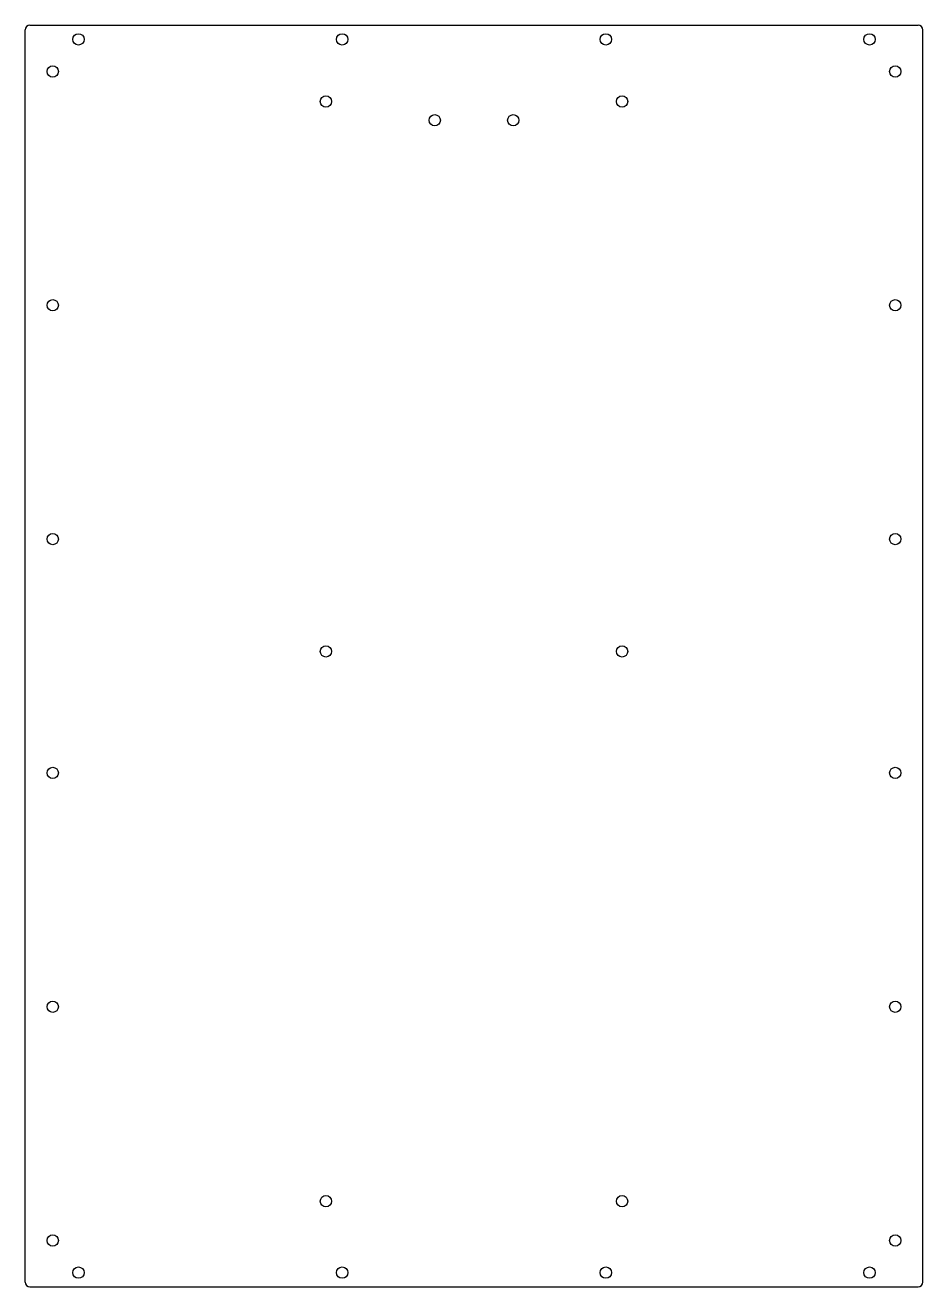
# Model space of a CAD drawing. Header units: millimetres. Extents: x -388 to 0, y -273 to 273.
import ezdxf

# ---------------------------------------------------------------- set-up
doc = ezdxf.new("R2010")
doc.units = ezdxf.units.MM

msp = doc.modelspace()

# ---------------------------------------------------------------- linework, layer by layer
at = {"color": 7, "linetype": 'Continuous', "lineweight": 25}
for p, q in [((-388, -270.8), (-388, 270.8)), ((-386, 272.8), (-2, 272.8)), ((0, -270.8), (0, 270.8)), ((-386, -272.8), (-2, -272.8))]:
    msp.add_line(p, q, dxfattribs=at)
for centre in [(-365, 266.7), (-251, 266.7), (-137, 266.7), (-23, 266.7), (-376.1, 252.8), (-11.9, 252.8), (-258, 239.8), (-130, 239.8), (-211, 231.7), (-177, 231.7), (-376.1, 151.68), (-11.9, 151.68), (-376.1, 50.56), (-11.9, 50.56), (-258, 2), (-130, 2), (-376.1, -50.56), (-11.9, -50.56), (-376.1, -151.68), (-11.9, -151.68), (-258, -235.8), (-130, -235.8), (-376.1, -252.8), (-11.9, -252.8), (-365, -266.7), (-251, -266.7), (-137, -266.7), (-23, -266.7)]:
    msp.add_circle(centre, 2.45, dxfattribs=at)
for centre, start, end in [((-386, 270.8), 90, 180), ((-2, 270.8), 360, 90), ((-386, -270.8), 180, 270), ((-2, -270.8), 270, 360)]:
    msp.add_arc(centre, 2, start, end, dxfattribs=at)

doc.saveas('drawing.dxf')
